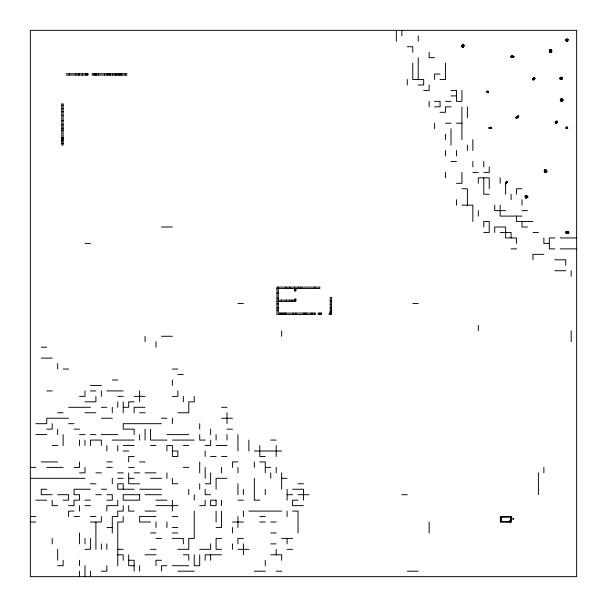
<?xml version="1.0" encoding="UTF-8"?>
<svg xmlns="http://www.w3.org/2000/svg" width="607" height="607" viewBox="0 0 607 607"><rect width="100%" height="100%" fill="white"/><g stroke="black" fill="none" stroke-linecap="round" stroke-linejoin="round"><path stroke-width="0.91" d="M486.609 91.703L486.609 91.3M512.035 55.374L512.581 56.656L512.111 57.665L512.035 55.374L513.651 56.838L511.382 57.657L510.859 56.383L512.035 55.374L513.992 56.709L512.93 57.035L513.992 56.709L512.627 55.814M512.111 57.665L511.625 55.639L511.784 56.944L512.581 56.656L510.859 56.383M527.885 197.222L525.533 197.169L525.184 196.084L525.783 195.553L527.483 196.061L527.885 197.222L525.723 198.094L525.313 197.533L526.132 197.169M546.877 171.007L546.361 172.024L544.851 172.38L544.138 171.819L546.877 171.515L546.877 171.007L545.875 169.846L544.6 169.839L544.358 171.455L545.435 171.462M559.829 78.705L560.117 77.575L561.945 77.301L561.733 78.44L559.829 78.705L560.633 79.509L561.885 79.517L561.961 78.06M561.164 78.713L562.014 78.28L561.885 79.517L561.164 78.713L561.452 77.59M565.724 40.464L566.028 39.341L567.325 39.053L567.097 40.199L565.724 40.464L567.469 41.276L567.962 40.426L567.431 40.032L566.293 40.464L566.817 41.268L567.727 40.98L567.431 40.032L568.144 39.819L567.15 39.053M566.293 40.464L567.113 39.053L566.885 40.199L568.144 39.819M565.974 127.015L567.044 127.022L567.522 128.388L566.946 128.684L567.575 127.66L567.006 127.106L566.991 127.887L565.792 128.252M486.313 91.627L487.96 91.088L488.043 92.75L488.453 91.316L487.679 91.171L487.914 91.945L486.981 92.317L488.582 92.105L488.036 92.75M566.619 41.268L567.431 40.032L566.817 41.268M533.333 80.116L534.934 78.455L533.629 79.107L534.221 77.453L532.885 78.735M555.875 123.342L556.968 122.477L557.158 121.241L556.391 121.097M463.004 45.199L463.862 45.108L463.164 45.995L463.407 44.19L461.927 45.472L461.707 46.557L463.467 47.346L463.649 45.442L462.693 45.548L461.707 46.557M561.961 78.66L562.014 78.28L560.739 79.509M463.164 45.995L463.862 45.108L464.158 45.631L462.693 45.548L463.702 47.058L463.649 45.442L462.071 47.043M463.308 44.888L463.407 44.19L461.669 45.98M549.654 50.92L551.687 52.035L549.95 52.179L549.282 51.117L549.456 51.815L550.769 52.225L551.687 52.035L551.93 50.821L550.959 49.66L549.896 49.804L549.654 50.92L550.17 51.231M556.589 123.13L556.164 123.115L556.361 121.901L556.968 122.477L555.633 121.764M567.856 233.058L568.88 232.231L566.801 231.259L567.021 232.428L568.425 233.065L566.855 233.634M462.595 47.338L463.058 46.033M489.121 128.411L488.756 128.085L490.904 127.857L491.078 127.311L490.312 127.197L490.767 128.494M567.424 233.642L566.043 233.042L565.997 231.904L568.425 233.065M550.769 52.225L551.004 51.618L551.755 51.603L549.896 49.804M562.12 77.521L561.733 78.44L562.378 78.06L561.596 77.294M556.164 123.115L556.361 121.901L555.906 122.963L555.23 122.963M534.372 79.062L534.372 78.409L534.934 78.455M544.502 170.977L546.725 171.007L544.942 171.455L545.693 169.846L546.725 171.007L545.602 171.5L545.223 172.388L546.406 172.024L545.602 171.5L544.138 171.819L545.033 172.38M526.694 198.102L527.695 196.721L525.184 196.084M525.313 197.533L526.406 197.176L526.679 195.56M513.181 518.712L513.264 518.659M513.279 518.56L512.923 518.697M513.31 519.16L512.968 519.197M462.913 44.463L462.693 45.548M511.784 56.944L512.065 56.39M534.198 77.855L534.767 77.696L534.615 78.379L532.696 79.168L533.917 77.681L534.775 78.083L532.946 80.101M506.724 181.25L505.828 182.548L506.724 181.25L506.321 182.912L507.452 182.237M506.117 183.147L507.277 181.478L506.139 182.312M505.889 183.913L506.587 182.646L507.262 182.57L506.413 181.485L507.293 181.865L506.23 182.221M566.528 128.024L567.408 127.637L567.72 128.039L566.946 128.684M560.291 99.518L561.976 98.918L563.114 100.102C560.671 98.471 559.032 100.587 561.741 101.574L562.75 100.299L560.542 99.085M462.671 47.263L463.384 46.056M511.382 57.657L512.581 56.656M517.801 116.172L516.762 117.318L517.817 117.515L516.648 117.993L517.103 116.84L518.021 116.946L517.24 117.75L516.42 116.954L517.528 116.134M567.097 40.199L567.697 39.28L567.97 39.819M544.851 172.38L545.602 171.5M518.78 115.603L517.103 116.84L518.021 116.946L517.24 117.75L517.817 117.515L515.7 117.652L517.027 116.665M532.703 79.456L533.735 78.409M533.166 79.335L534.775 78.083M533.052 79.699L534.372 78.409L534.744 78.789L534.183 78.842M565.823 231.904L566.248 231.487L567.021 232.428L568.539 232.466L567.864 231.882L568.88 232.231L567.021 232.428L565.997 231.904M566.885 40.199L567.871 39.288M562.249 99.996L560.762 101.088L560.451 99.556L562.469 99.047L561.202 98.873M517.877 116.491L516.762 117.318L518.021 116.946M518.568 116.195L516.754 117.515L517.012 118.031L518.659 116.772M544.358 171.455L546.482 170.347M549.555 51.117L551.004 51.618L549.95 52.179M516.42 116.954L517.688 116.051M527.088 197.222L525.829 198.094L525.586 197.533L527.088 197.222L527.157 197.738M549.282 51.117L550.443 51.231L551.361 50.07M566.999 232.39L565.868 233.035L566.847 233.467L567.818 232.822L565.633 232.481M509.463 521.238L509.69 521.216M490.904 127.857L491.344 127.599L491.685 128.456L490.312 127.197L490.699 127.349L490.752 127.994L489.735 127.462L490.699 127.349L489.735 127.462L490.13 128.092L489.735 127.462M532.696 79.168L534.372 78.409M510.851 57.134L512.065 56.694M526.406 197.176L527.612 196.721M566.392 128.259L567.72 128.039M487.482 92.089L488.453 91.718L487.679 91.171M562.31 100.762L560.451 99.556L561.247 98.888L561.703 99.616L562.552 99.267M512.968 519.091L513.287 519.114M509.394 520.533L509.455 520.525M551.004 51.618L549.35 51.815M555.701 121.347L557.158 121.241L557.097 121.772L556.422 121.764L556.968 122.477M407.297 46.739L412.76 46.739L412.76 52.202M434.612 57.665L429.149 57.665L429.149 52.202M66.125 73.728L88.114 73.728L88.114 75.093L66.125 75.093M127.113 73.728L92.188 73.728L92.188 75.093L127.113 75.093M440.075 74.054L434.612 74.054L434.612 79.517M440.075 79.517L445.538 79.517L445.538 63.128M418.223 84.98L423.686 84.98L423.686 79.517L412.76 79.517L412.76 63.128M423.686 90.443L429.149 90.443L429.149 84.98M451.001 90.443L456.464 90.443L456.464 101.369L461.927 101.369L461.927 90.443M451.001 95.906L456.464 95.906M434.612 101.369L440.075 101.369L440.075 106.832L434.612 106.832M445.538 101.369L451.001 101.369M61.762 105.277L63.128 105.277M451.001 106.832L445.538 106.832L445.538 112.295L440.075 112.295M61.762 108.668L63.128 108.668M61.762 111.741L63.128 111.741M61.762 115.512L63.128 115.512M61.762 120.634L63.128 120.634M445.538 123.221L451.001 123.221M456.464 123.221L461.927 123.221M61.762 124.898L63.128 124.898M61.762 128.206L63.128 128.206M61.762 130.255L63.128 130.255M61.762 137.668L63.128 137.668M61.762 138.32L63.128 138.32M61.762 139.178L63.128 139.178M61.762 140.983L63.128 140.983M61.762 143.358L63.128 143.358M451.001 161.462L456.464 161.462M472.853 172.388L478.316 172.388M483.779 172.388L489.242 172.388L489.242 166.925M456.464 183.314L461.927 183.314L461.927 172.388M461.927 188.777L467.39 188.777L467.39 205.166M522.02 188.777L516.557 188.777L516.557 194.24M489.242 194.24L483.779 194.24L483.779 177.851M461.927 205.166L472.853 205.166L472.853 221.555M505.631 210.629L494.705 210.629L494.705 205.166M522.02 210.629L527.483 210.629M522.02 216.092L500.168 216.092L500.168 205.166M532.946 221.555L516.557 221.555L516.557 216.092M161.462 227.018L172.388 227.018M527.483 227.018L522.02 227.018L522.02 221.555M483.779 232.481L489.242 232.481L489.242 221.555L483.779 221.555L483.779 227.018M500.168 232.481L511.094 232.481L511.094 237.944M532.946 232.481L538.409 232.481M554.798 237.944L549.335 237.944L549.335 248.87L554.798 248.87M560.261 237.944L576.65 237.944M84.98 243.407L90.443 243.407M549.335 243.407L543.872 243.407L543.872 237.944M511.094 248.87L516.557 248.87M560.261 248.87L576.65 248.87M543.872 254.333L532.946 254.333L532.946 259.796M554.798 259.796L565.724 259.796L565.724 265.259M554.798 270.722L565.724 270.722M276.951 288.454L319.828 288.454L319.828 287.111L276.951 287.111L276.951 314.426L315.352 314.426L315.352 313.083L278.287 313.083L278.287 287.111M294.501 289.008L295.867 289.008M294.501 289.759L295.867 289.759M276.951 293.098L278.287 293.098M276.951 298.227L278.287 298.227M278.287 300.086L295.867 300.086M330.238 301.072L331.581 301.072M276.951 301.451L295.867 301.451L295.867 299.008L294.501 299.008L294.501 301.451M237.944 303.5L243.407 303.5M412.76 303.5L418.223 303.5M276.951 303.841L278.287 303.841M330.238 304.555L331.581 304.555M330.238 307.961L331.581 307.961M276.951 307.999L278.287 307.999M276.951 310.397L278.287 310.397M330.238 310.769L331.581 310.769M330.238 311.596L331.581 311.596M331.581 313.083L329.206 313.083L329.206 314.426L331.581 314.426L331.581 297.415L330.238 297.415L330.238 313.083M161.462 336.278L172.388 336.278M41.276 347.204L46.739 347.204M41.276 358.13L52.202 358.13M63.128 369.056L68.591 369.056M172.388 369.056L177.851 369.056M177.851 374.519L183.314 374.519M112.295 379.982L117.758 379.982M90.443 385.445L101.369 385.445M46.739 390.908L52.202 390.908M90.443 390.908L95.906 390.908M106.832 390.908L123.221 390.908M79.517 396.371L84.98 396.371L84.98 390.908M117.758 396.371L123.221 396.371M134.147 396.371L145.073 396.371M172.388 396.371L177.851 396.371L177.851 390.908M84.98 401.834L95.906 401.834L95.906 396.371M134.147 401.834L128.684 401.834L128.684 407.297L123.221 407.297M68.591 407.297L90.443 407.297M101.369 407.297L106.832 407.297M145.073 407.297L134.147 407.297L134.147 412.76M221.555 407.297L227.018 407.297M57.665 412.76L63.128 412.76M84.98 412.76L95.906 412.76M139.61 412.76L145.073 412.76M177.851 412.76L188.777 412.76L188.777 401.834L194.24 401.834L194.24 396.371M68.591 418.223L46.739 418.223L46.739 423.686L35.813 423.686M101.369 418.223L112.295 418.223M161.462 418.223L166.925 418.223M221.555 418.223L232.481 418.223M68.591 423.686L74.054 423.686M161.462 423.686L123.221 423.686L123.221 429.149L134.147 429.149L134.147 434.612M46.739 429.149L52.202 429.149L52.202 423.686M74.054 429.149L79.517 429.149M227.018 429.149L232.481 429.149M35.813 434.612L46.739 434.612M79.517 434.612L84.98 434.612M90.443 434.612L95.906 434.612M101.369 434.612L117.758 434.612M166.925 434.612L188.777 434.612M112.295 440.075L134.147 440.075M166.925 440.075L150.536 440.075L150.536 429.149M172.388 440.075L194.24 440.075M205.166 440.075L199.703 440.075L199.703 434.612M270.722 440.075L276.185 440.075M52.202 445.538L57.665 445.538M123.221 445.538L134.147 445.538M150.536 445.538L155.999 445.538M183.314 445.538L188.777 445.538M205.166 445.538L210.629 445.538L210.629 440.075M216.092 445.538L227.018 445.538M123.221 451.001L128.684 451.001M172.388 451.001L177.851 451.001L177.851 456.464L172.388 456.464L172.388 445.538L166.925 445.538L166.925 451.001M254.333 451.001L281.648 451.001M134.147 456.464L128.684 456.464L128.684 461.927M210.629 456.464L216.092 456.464M221.555 456.464L227.018 456.464M265.259 456.464L259.796 456.464L259.796 445.538M41.276 461.927L57.665 461.927M106.832 461.927L112.295 461.927M139.61 461.927L145.073 461.927M237.944 461.927L232.481 461.927L232.481 467.39M259.796 461.927L265.259 461.927L265.259 472.853M30.35 467.39L35.813 467.39M46.739 467.39L63.128 467.39M74.054 467.39L79.517 467.39L79.517 461.927M106.832 467.39L112.295 467.39M128.684 467.39L134.147 467.39M183.314 467.39L188.777 467.39M265.259 467.39L270.722 467.39M79.517 472.853L84.98 472.853L84.98 467.39M95.906 472.853L101.369 472.853M117.758 472.853L123.221 472.853M134.147 472.853L139.61 472.853M145.073 472.853L155.999 472.853M30.35 478.316L84.98 478.316M117.758 478.316L123.221 478.316M128.684 478.316L134.147 478.316M150.536 478.316L161.462 478.316M227.018 478.316L216.092 478.316L216.092 489.242M281.648 478.316L287.111 478.316M90.443 483.779L95.906 483.779M139.61 483.779L128.684 483.779L128.684 472.853M177.851 483.779L172.388 483.779L172.388 478.316M205.166 483.779L210.629 483.779L210.629 472.853M298.037 483.779L303.5 483.779M46.739 489.242L41.276 489.242L41.276 494.705L52.202 494.705M90.443 489.242L74.054 489.242L74.054 494.705L79.517 494.705L79.517 500.168L74.054 500.168L74.054 505.631L68.591 505.631M101.369 489.242L106.832 489.242M134.147 489.242L117.758 489.242L117.758 483.779L123.221 483.779L123.221 489.242M139.61 489.242L161.462 489.242M292.574 489.242L303.5 489.242L303.5 500.168M57.665 494.705L68.591 494.705L68.591 500.168L63.128 500.168M95.906 494.705L101.369 494.705M106.832 494.705L112.295 494.705L112.295 500.168L106.832 500.168M145.073 494.705L161.462 494.705M210.629 494.705L205.166 494.705L205.166 489.242M287.111 494.705L292.574 494.705M298.037 494.705L308.963 494.705M401.834 494.705L407.297 494.705M35.813 500.168L46.739 500.168M84.98 500.168L90.443 500.168M155.999 500.168L166.925 500.168M237.944 500.168L243.407 500.168M259.796 500.168L254.333 500.168L254.333 478.316M298.037 500.168L292.574 500.168L292.574 505.631L303.5 505.631M57.665 505.631L52.202 505.631L52.202 500.168M84.98 505.631L90.443 505.631M155.999 505.631L177.851 505.631M199.703 505.631L205.166 505.631L205.166 500.168M74.054 511.094L68.591 511.094L68.591 516.557M134.147 511.094L128.684 511.094L128.684 505.631M145.073 511.094L155.999 511.094M248.87 511.094L281.648 511.094M292.574 511.094L298.037 511.094L298.037 532.946M30.35 516.557L35.813 516.557M74.054 516.557L79.517 516.557M90.443 516.557L95.906 516.557M155.999 516.557L139.61 516.557L139.61 522.02L150.536 522.02M172.388 516.557L177.851 516.557M259.796 516.557L265.259 516.557M500.692 517.103L511.701 516.83L500.692 516.83L500.692 521.747L511.701 521.747L500.692 521.474M30.35 522.02L35.813 522.02M90.443 522.02L101.369 522.02L101.369 516.557M232.481 522.02L243.407 522.02M259.796 522.02L265.259 522.02M270.722 522.02L276.185 522.02M510.98 522.02L500.358 522.02L500.358 516.557L510.98 516.557L510.98 521.11M106.832 527.483L112.295 527.483M172.388 527.483L177.851 527.483M216.092 527.483L221.555 527.483L221.555 511.094M150.536 532.946L155.999 532.946M172.388 532.946L177.851 532.946M270.722 532.946L276.185 532.946M155.999 538.409L161.462 538.409M172.388 538.409L183.314 538.409L183.314 543.872M221.555 538.409L216.092 538.409L216.092 549.335L221.555 549.335M243.407 538.409L237.944 538.409L237.944 543.872M281.648 538.409L292.574 538.409M270.722 543.872L276.185 543.872M84.98 549.335L90.443 549.335L90.443 538.409M117.758 549.335L123.221 549.335M150.536 549.335L155.999 549.335M177.851 549.335L188.777 549.335L188.777 538.409L194.24 538.409L194.24 511.094M199.703 549.335L210.629 549.335L210.629 543.872M237.944 549.335L248.87 549.335M287.111 549.335L292.574 549.335M117.758 554.798L123.221 554.798L123.221 560.261M145.073 554.798L155.999 554.798M183.314 554.798L188.777 554.798L188.777 560.261M221.555 554.798L205.166 554.798L205.166 560.261M270.722 554.798L281.648 554.798L281.648 560.261M128.684 560.261L134.147 560.261L134.147 571.187M161.462 560.261L155.999 560.261L155.999 565.724M57.665 565.724L63.128 565.724L63.128 560.261M134.147 565.724L128.684 565.724L128.684 554.798M166.925 565.724L161.462 565.724L161.462 571.187M172.388 565.724L188.777 565.724M101.369 571.187L106.832 571.187L106.832 565.724M177.851 571.187L194.24 571.187M254.333 571.187L265.259 571.187M276.185 571.187L281.648 571.187M407.297 571.187L418.223 571.187M566.028 39.341L566.597 39.341M565.732 39.857L566.293 39.865M566.058 40.965L566.627 40.965M549.593 50.32L551.649 50.821M551.664 51.595L550.443 51.231M512.445 56.823L513.651 56.838M560.618 77.286L561.945 77.294M559.836 78.098L561.172 78.106M560.147 79.198L561.483 79.206M565.921 127.88L567.575 127.66L567.006 127.106M566.088 127.994L567.158 128.001M488.612 127.713L489.986 127.72M527.202 196.053L525.814 197.169L525.176 196.683M567.431 233.483L568 233.483M486.397 91.832L488.582 92.105M555.678 121.529L557.097 121.772M565.815 232.481L567.818 232.822M512.983 56.466L513.992 56.709M562.621 99.965L563.114 100.102L561.703 99.616M562.257 100.163L562.75 100.299L560.307 100.292M562.014 101.286L561.687 100.398L561.741 101.574L561.247 101.437M566.801 231.259L568.88 232.231M544.35 170.37L545.23 170.825L544.6 169.839M554.995 122.151L555.906 122.963M491.078 127.311L491.685 128.456M533.917 77.681L534.198 78.288M463.854 45.942L463.649 45.442L463.702 47.058M571.187 270.722L571.187 276.185M571.187 330.815L571.187 341.741M543.872 467.39L543.872 472.853M538.409 472.853L538.409 494.705M522.02 199.703L522.02 205.166M516.557 243.407L516.557 237.944L505.631 237.944L505.631 227.018L494.705 227.018L494.705 232.481M511.094 194.24L511.094 199.703M510.904 516.557L510.904 519.288M510.783 516.83L510.783 521.747M510.715 516.83L510.715 521.747M510.525 517.103L510.525 521.474M510.449 516.83L510.449 521.747M505.631 183.314L505.631 194.24M501.025 517.103L501.025 521.474M500.95 516.83L500.95 521.747M500.76 516.83L500.76 521.747M500.168 177.851L500.168 183.314M489.242 188.777L489.242 177.851L478.316 177.851L478.316 183.314M483.779 161.462L483.779 166.925M478.316 210.629L478.316 216.092M478.316 325.352L478.316 330.815M472.853 139.61L472.853 150.536M472.853 161.462L472.853 166.925M467.39 106.832L467.39 117.758M467.39 145.073L467.39 150.536M461.927 106.832L461.927 139.61M456.464 150.536L456.464 155.999M456.464 199.703L456.464 205.166M451.001 128.684L451.001 145.073M445.538 134.147L445.538 139.61M445.538 150.536L445.538 155.999M445.538 172.388L445.538 177.851M434.612 123.221L434.612 128.684M429.149 101.369L429.149 106.832M429.149 522.02L429.149 532.946M418.223 35.813L418.223 41.276M418.223 57.665L418.223 79.517M407.297 79.517L407.297 84.98M401.834 30.35L401.834 35.813M396.371 30.35L396.371 41.276M330.39 313.083L330.39 314.426M320.375 313.083L320.375 314.426M319.623 313.083L319.623 314.426M314.881 287.111L314.881 288.454M314.654 313.083L314.654 314.426M312.302 313.083L312.302 314.426M311.338 313.083L311.338 314.426M306.535 313.083L306.535 314.426M305.647 313.083L305.647 314.426M304.608 313.083L304.608 314.426M303.675 313.083L303.675 314.426M300.829 287.111L300.829 288.454M298.295 287.111L298.295 288.454M295.867 288.454L295.867 291.034L294.501 291.034L294.501 288.454M295.882 313.083L295.882 314.426M294.607 287.111L294.607 288.454M293.28 313.083L293.28 314.426M291.99 300.086L291.99 301.451M289.865 287.111L289.865 288.454M289.615 300.086L289.615 301.451M287.111 489.242L287.111 500.168M287.111 511.094L287.111 516.557M287.111 538.409L287.111 543.872M286.246 300.086L286.246 301.451M286.117 287.111L286.117 288.454M285.745 313.083L285.745 314.426M285.131 313.083L285.131 314.426M284.038 313.083L284.038 314.426M282.346 313.083L282.346 314.426M281.648 330.815L281.648 336.278M281.648 472.853L281.648 489.242M281.534 300.086L281.534 301.451M281.185 313.083L281.185 314.426M279.979 313.083L279.979 314.426M276.185 445.538L276.185 456.464M276.185 467.39L276.185 472.853M276.185 549.335L276.185 554.798M270.722 472.853L270.722 478.316M265.259 489.242L265.259 494.705M265.259 560.261L265.259 565.724M254.333 461.927L254.333 467.39M248.87 440.075L248.87 451.001M243.407 489.242L243.407 494.705M243.407 511.094L243.407 516.557M243.407 543.872L243.407 554.798M237.944 434.612L237.944 451.001M237.944 467.39L237.944 472.853M237.944 483.779L237.944 494.705M237.944 516.557L237.944 527.483M232.481 527.483L232.481 532.946M232.481 543.872L232.481 549.335M227.018 412.76L227.018 423.686M227.018 434.612L227.018 440.075M221.555 467.39L221.555 472.853M221.555 500.168L221.555 505.631M216.092 434.612L216.092 440.075M216.092 511.094L216.092 522.02M210.629 429.149L210.629 434.612M210.629 554.798L210.629 560.261M205.166 451.001L205.166 456.464M205.166 467.39L205.166 478.316M199.703 423.686L199.703 429.149M199.703 461.927L199.703 472.853M199.703 483.779L199.703 489.242M199.703 554.798L199.703 565.724L194.24 565.724L194.24 554.798M194.24 494.705L194.24 500.168M188.777 489.242L188.777 494.705M183.314 396.371L183.314 401.834M172.388 379.982L172.388 385.445M172.388 418.223L172.388 423.686M172.388 500.168L172.388 511.094M166.925 472.853L166.925 478.316M166.925 522.02L166.925 527.483M155.999 341.741L155.999 347.204M155.999 522.02L155.999 527.483M145.073 336.278L145.073 341.741M145.073 429.149L145.073 440.075M139.61 390.908L139.61 401.834M139.61 434.612L139.61 440.075M139.61 565.724L139.61 571.187M125.239 73.728L125.239 75.093M123.221 401.834L123.221 412.76M123.221 505.631L123.221 511.094L117.758 511.094L117.758 516.557L112.295 516.557L112.295 532.946M123.221 516.557L123.221 522.02L117.758 522.02L117.758 565.724M121.704 73.728L121.704 75.093M120.937 73.728L120.937 75.093M119.564 73.728L119.564 75.093M118.593 73.728L118.593 75.093M117.758 401.834L117.758 407.297M117.758 445.538L117.758 451.001M117.758 500.168L117.758 505.631L106.832 505.631L106.832 511.094M116.848 73.728L116.848 75.093M115.793 73.728L115.793 75.093M115.133 73.728L115.133 75.093M112.697 73.728L112.697 75.093M112.295 407.297L112.295 412.76M112.295 478.316L112.295 483.779M110.406 73.728L110.406 75.093M108.941 73.728L108.941 75.093M107.12 73.728L107.12 75.093M106.832 445.538L106.832 451.001M106.832 543.872L106.832 549.335M104.525 73.728L104.525 75.093M101.369 390.908L101.369 396.371M101.369 445.538L101.369 440.075L90.443 440.075L90.443 445.538M101.369 543.872L101.369 549.335M98.546 73.728L98.546 75.093M96.46 73.728L96.46 75.093M95.906 522.02L95.906 549.335M95.481 73.728L95.481 75.093M94.146 73.728L94.146 75.093M90.443 571.187L90.443 576.65M87.135 73.728L87.135 75.093M85.853 73.728L85.853 75.093M84.98 440.075L84.98 445.538M84.98 538.409L84.98 543.872M84.98 565.724L84.98 576.65M82.469 73.728L82.469 75.093M79.517 440.075L79.517 445.538M79.517 505.631L79.517 511.094M79.517 532.946L79.517 543.872M79.517 560.261L79.517 565.724M79.517 571.187L79.517 576.65M79.024 73.728L79.024 75.093M78.303 73.728L78.303 75.093M75.617 73.728L75.617 75.093M69.365 73.728L69.365 75.093M63.128 103.554L63.128 145.073L61.762 145.073L61.762 103.554M63.128 434.612L63.128 445.538M57.665 363.593L57.665 369.056M57.665 429.149L57.665 434.612M57.665 549.335L57.665 560.261M52.202 538.409L52.202 543.872M525.267 196.084L525.267 196.683L526.709 196.539L526.057 195.553L525.267 196.084M549.988 49.804L549.934 50.92L551.019 50.836L550.959 49.66L549.988 49.804M576.65 30.35L30.35 30.35L30.35 576.65L576.65 576.65L576.65 30.35M321.505 313.083L318.098 313.083L318.098 314.426L321.505 314.426L321.505 313.083M139.61 494.705L123.221 494.705L123.221 500.168L139.61 500.168L139.61 494.705M216.092 500.168L210.629 500.168L210.629 505.631L216.092 505.631L216.092 500.168M516.216 117.758L515.7 117.652L516.648 117.993L516.216 117.758"/></g></svg>
